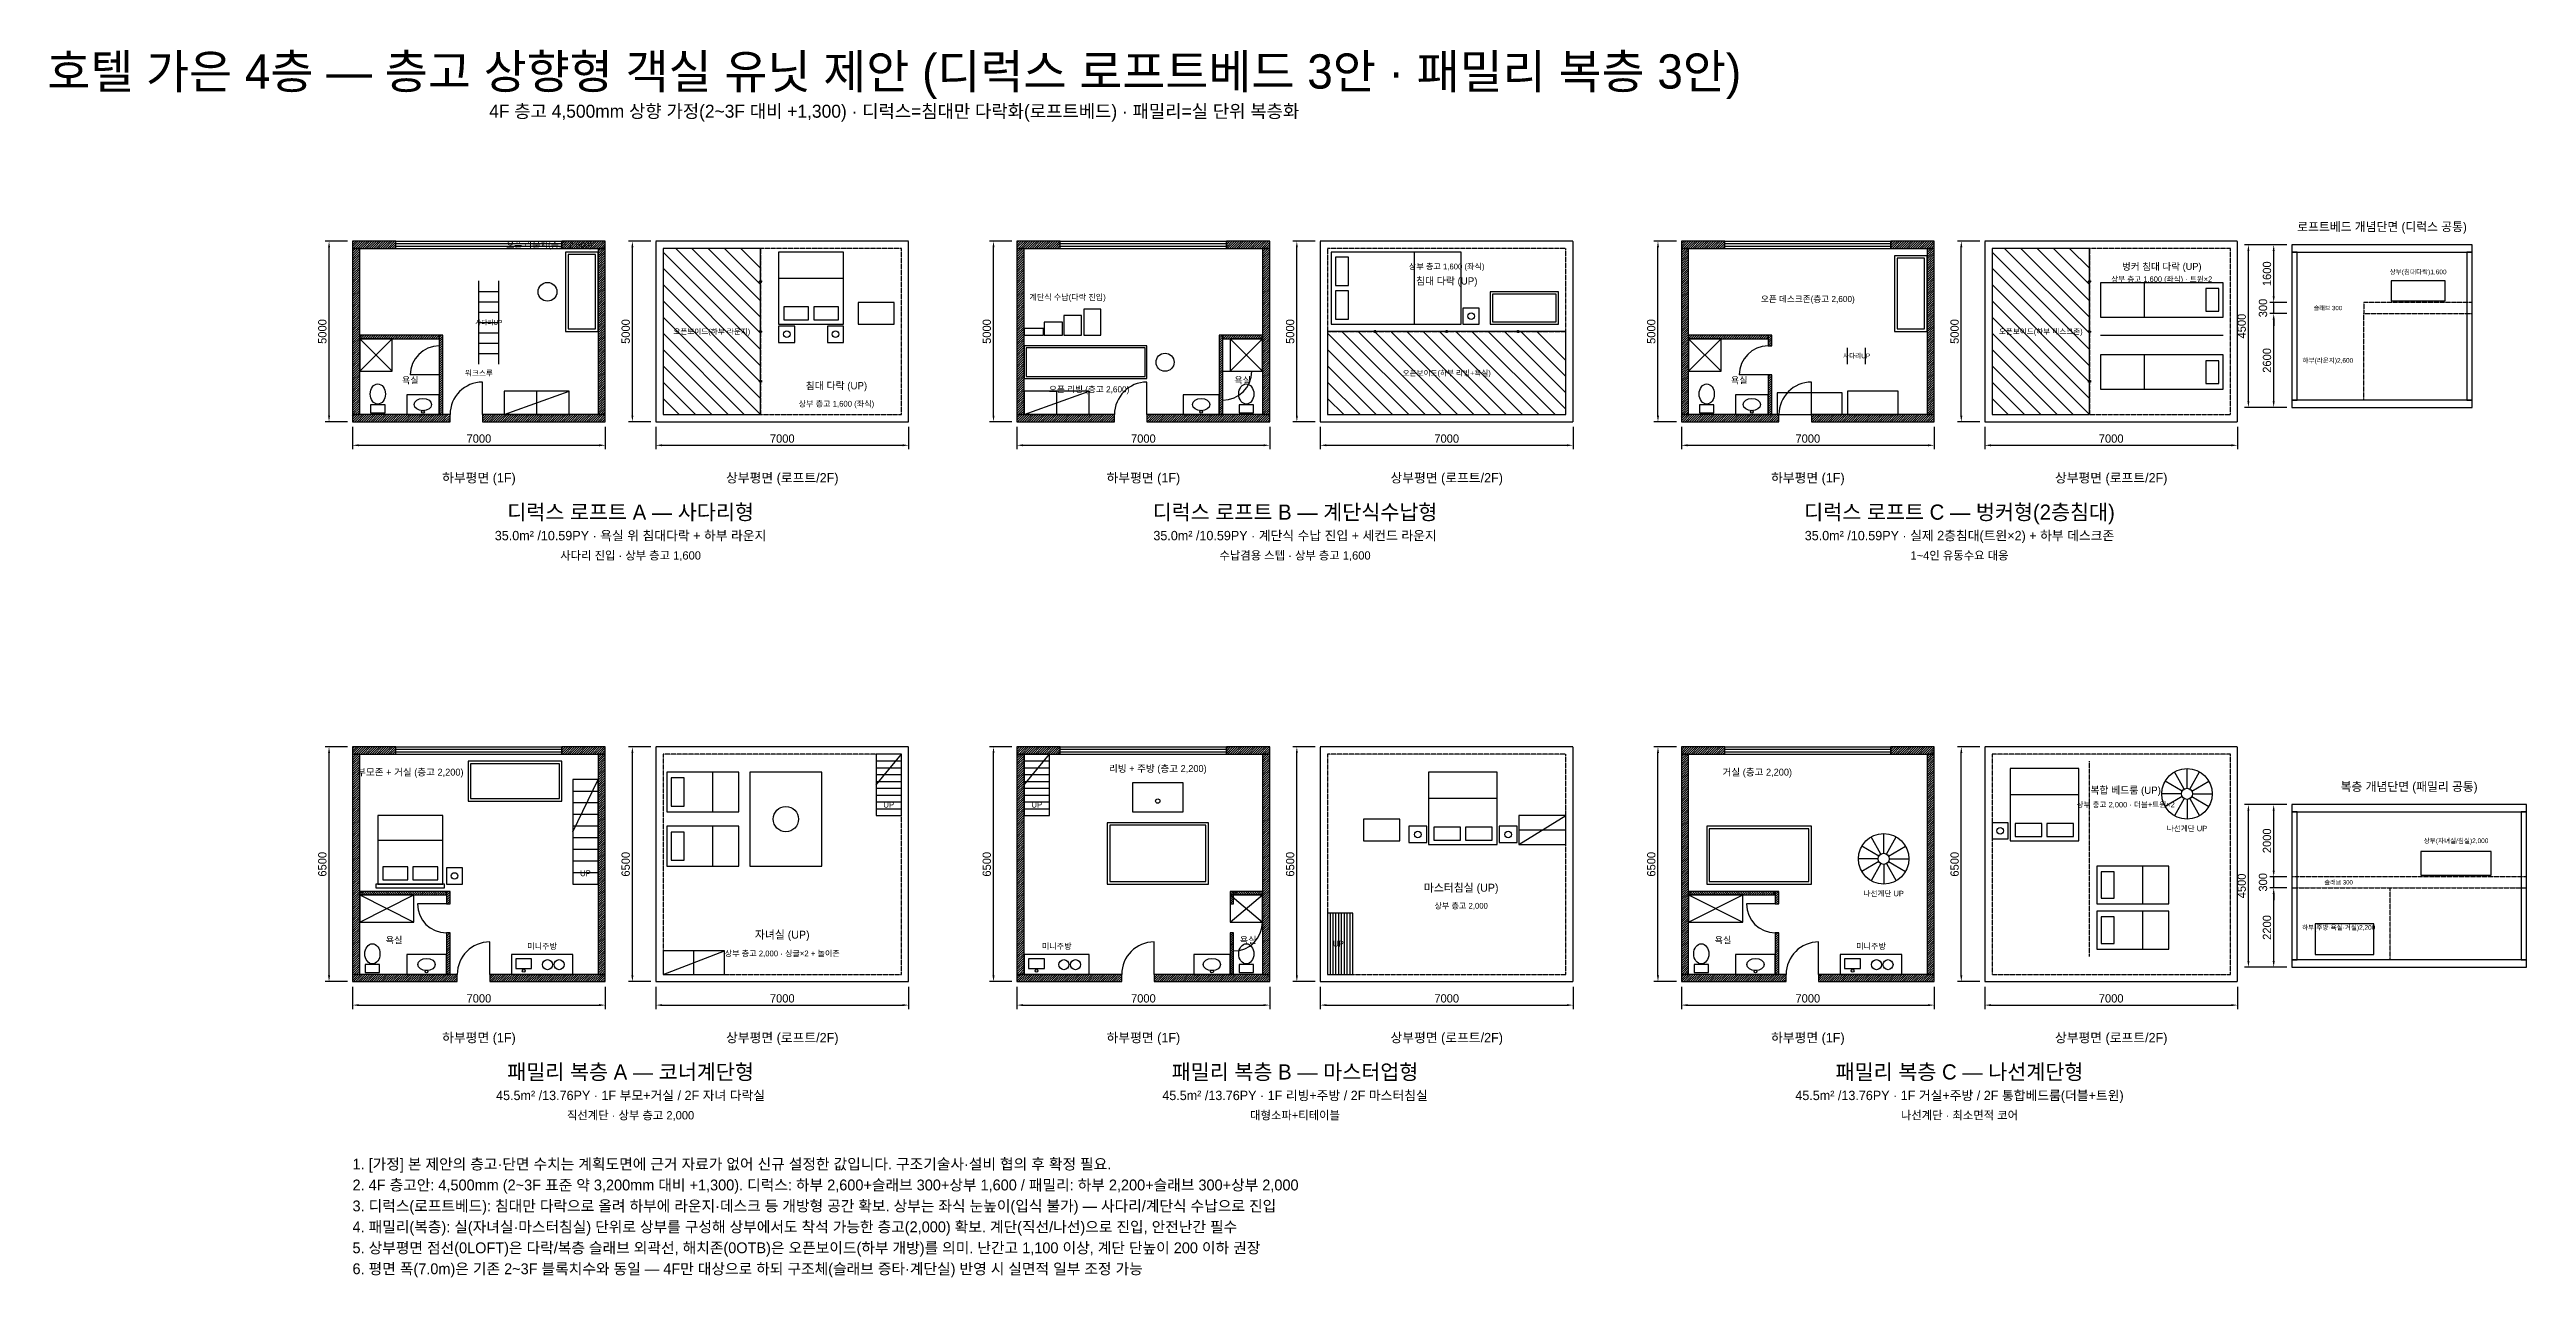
# Model space of a CAD drawing. Header units: millimetres. Extents: x -8390 to 60200, y -23690 to 10307.
import ezdxf
from ezdxf.enums import TextEntityAlignment as Align

# ---------------------------------------------------------------- set-up
doc = ezdxf.new("R2010")
doc.units = ezdxf.units.MM
doc.linetypes.add('DASHDOT', pattern=[3.556, 2.54, -0.508, 0, -0.508])
doc.linetypes.add('DASHED', pattern=[1.524, 1.27, -0.254])
for name, color, linetype in [('0CEN', 9, 'DASHDOT'), ('0CONC', 7, 'Continuous'), ('0LOFT', 6, 'DASHED'), ('0OTB', 9, 'Continuous'), ('0TEXT-1', 7, 'Continuous'), ('0WIN', 4, 'Continuous'), ('DOOR', 2, 'Continuous'), ('FUR', 3, 'Continuous'), ('S-DIM', 1, 'Continuous'), ('STAIR', 2, 'Continuous'), ('TOIL', 5, 'Continuous'), ('해치벽체', 8, 'Continuous')]:
    doc.layers.add(name, color=color, linetype=linetype)
doc.styles.add('KOR', font='Pretendard-Regular.ttf')
doc.dimstyles.new('D100', dxfattribs={"dimtxt": 230, "dimasz": 170, "dimexe": 110, "dimexo": 140, "dimgap": 70, "dimtad": 1, "dimdec": 0, "dimtxsty": 'KOR', "dimcen": 2.5, "dimclrd": 1, "dimclre": 1, "dimclrt": 1, "dimazin": 3, "dimtfac": 1, "dimtmove": 0, "dimatfit": 3})

msp = doc.modelspace()

# ---------------------------------------------------------------- hatches: boundary and pattern name
at = {"layer": '해치벽체'}
h = msp.add_hatch(dxfattribs=at)
h.set_pattern_fill('ANSI31', color=8, scale=14)
h.paths.add_polyline_path([(0, 4800), (1200, 4800), (1200, 5000), (0, 5000)])
h = msp.add_hatch(dxfattribs=at)
h.set_pattern_fill('ANSI31', color=8, scale=14)
h.paths.add_polyline_path([(5800, 4800), (7000, 4800), (7000, 5000), (5800, 5000)])
h = msp.add_hatch(dxfattribs=at)
h.set_pattern_fill('ANSI31', color=8, scale=14)
h.paths.add_polyline_path([(18400, 4800), (19600, 4800), (19600, 5000), (18400, 5000)])
h = msp.add_hatch(dxfattribs=at)
h.set_pattern_fill('ANSI31', color=8, scale=14)
h.paths.add_polyline_path([(24200, 4800), (25400, 4800), (25400, 5000), (24200, 5000)])
h = msp.add_hatch(dxfattribs=at)
h.set_pattern_fill('ANSI31', color=8, scale=14)
h.paths.add_polyline_path([(36800, 4800), (38000, 4800), (38000, 5000), (36800, 5000)])
h = msp.add_hatch(dxfattribs=at)
h.set_pattern_fill('ANSI31', color=8, scale=14)
h.paths.add_polyline_path([(42600, 4800), (43800, 4800), (43800, 5000), (42600, 5000)])
h = msp.add_hatch(dxfattribs=at)
h.set_pattern_fill('ANSI31', color=8, scale=14)
h.paths.add_polyline_path([(0, 200), (200, 200), (200, 4800), (0, 4800)])
h = msp.add_hatch(dxfattribs=at)
h.set_pattern_fill('ANSI31', color=8, scale=14)
h.paths.add_polyline_path([(6800, 200), (7000, 200), (7000, 4800), (6800, 4800)])
h = msp.add_hatch(dxfattribs=at)
h.set_pattern_fill('ANSI31', color=8, scale=14)
h.paths.add_polyline_path([(18400, 200), (18600, 200), (18600, 4800), (18400, 4800)])
h = msp.add_hatch(dxfattribs=at)
h.set_pattern_fill('ANSI31', color=8, scale=14)
h.paths.add_polyline_path([(25200, 200), (25400, 200), (25400, 4800), (25200, 4800)])
h = msp.add_hatch(dxfattribs=at)
h.set_pattern_fill('ANSI31', color=8, scale=14)
h.paths.add_polyline_path([(36800, 200), (37000, 200), (37000, 4800), (36800, 4800)])
h = msp.add_hatch(dxfattribs=at)
h.set_pattern_fill('ANSI31', color=8, scale=14)
h.paths.add_polyline_path([(43600, 200), (43800, 200), (43800, 4800), (43600, 4800)])
h = msp.add_hatch(dxfattribs=at)
h.set_pattern_fill('ANSI31', color=8, scale=14)
h.paths.add_polyline_path([(200, 2300), (2400, 2300), (2400, 2400), (200, 2400)])
h = msp.add_hatch(dxfattribs=at)
h.set_pattern_fill('ANSI31', color=8, scale=14)
h.paths.add_polyline_path([(2400, 200), (2500, 200), (2500, 2400), (2400, 2400)])
h = msp.add_hatch(dxfattribs=at)
h.set_pattern_fill('ANSI31', color=8, scale=14)
h.paths.add_polyline_path([(24000, 200), (24100, 200), (24100, 2400), (24000, 2400)])
h = msp.add_hatch(dxfattribs=at)
h.set_pattern_fill('ANSI31', color=8, scale=14)
h.paths.add_polyline_path([(24100, 2300), (25200, 2300), (25200, 2400), (24100, 2400)])
h = msp.add_hatch(dxfattribs=at)
h.set_pattern_fill('ANSI31', color=8, scale=14)
h.paths.add_polyline_path([(37000, 2300), (39200, 2300), (39200, 2400), (37000, 2400)])
h = msp.add_hatch(dxfattribs=at)
h.set_pattern_fill('ANSI31', color=8, scale=14)
h.paths.add_polyline_path([(39200, 2100), (39300, 2100), (39300, 2400), (39200, 2400)])
h = msp.add_hatch(dxfattribs=at)
h.set_pattern_fill('ANSI31', color=8, scale=14)
h.paths.add_polyline_path([(39200, 200), (39300, 200), (39300, 1300), (39200, 1300)])
h = msp.add_hatch(dxfattribs=at)
h.set_pattern_fill('ANSI31', color=8, scale=14)
h.paths.add_polyline_path([(0, 0), (2700, 0), (2700, 200), (0, 200)])
h = msp.add_hatch(dxfattribs=at)
h.set_pattern_fill('ANSI31', color=8, scale=14)
h.paths.add_polyline_path([(3600, 0), (7000, 0), (7000, 200), (3600, 200)])
h = msp.add_hatch(dxfattribs=at)
h.set_pattern_fill('ANSI31', color=8, scale=14)
h.paths.add_polyline_path([(18400, 0), (21100, 0), (21100, 200), (18400, 200)])
h = msp.add_hatch(dxfattribs=at)
h.set_pattern_fill('ANSI31', color=8, scale=14)
h.paths.add_polyline_path([(22000, 0), (25400, 0), (25400, 200), (22000, 200)])
h = msp.add_hatch(dxfattribs=at)
h.set_pattern_fill('ANSI31', color=8, scale=14)
h.paths.add_polyline_path([(36800, 0), (39500, 0), (39500, 200), (36800, 200)])
h = msp.add_hatch(dxfattribs=at)
h.set_pattern_fill('ANSI31', color=8, scale=14)
h.paths.add_polyline_path([(40400, 0), (43800, 0), (43800, 200), (40400, 200)])
h = msp.add_hatch(dxfattribs=at)
h.set_pattern_fill('ANSI31', color=8, scale=14)
h.paths.add_polyline_path([(0, -9200), (1200, -9200), (1200, -9000), (0, -9000)])
h = msp.add_hatch(dxfattribs=at)
h.set_pattern_fill('ANSI31', color=8, scale=14)
h.paths.add_polyline_path([(0, -15300), (200, -15300), (200, -9200), (0, -9200)])
h = msp.add_hatch(dxfattribs=at)
h.set_pattern_fill('ANSI31', color=8, scale=14)
h.paths.add_polyline_path([(5800, -9200), (7000, -9200), (7000, -9000), (5800, -9000)])
h = msp.add_hatch(dxfattribs=at)
h.set_pattern_fill('ANSI31', color=8, scale=14)
h.paths.add_polyline_path([(6800, -15300), (7000, -15300), (7000, -9200), (6800, -9200)])
h = msp.add_hatch(dxfattribs=at)
h.set_pattern_fill('ANSI31', color=8, scale=14)
h.paths.add_polyline_path([(18400, -9200), (19600, -9200), (19600, -9000), (18400, -9000)])
h = msp.add_hatch(dxfattribs=at)
h.set_pattern_fill('ANSI31', color=8, scale=14)
h.paths.add_polyline_path([(18400, -15300), (18600, -15300), (18600, -9200), (18400, -9200)])
h = msp.add_hatch(dxfattribs=at)
h.set_pattern_fill('ANSI31', color=8, scale=14)
h.paths.add_polyline_path([(24200, -9200), (25400, -9200), (25400, -9000), (24200, -9000)])
h = msp.add_hatch(dxfattribs=at)
h.set_pattern_fill('ANSI31', color=8, scale=14)
h.paths.add_polyline_path([(25200, -15300), (25400, -15300), (25400, -9200), (25200, -9200)])
h = msp.add_hatch(dxfattribs=at)
h.set_pattern_fill('ANSI31', color=8, scale=14)
h.paths.add_polyline_path([(36800, -9200), (38000, -9200), (38000, -9000), (36800, -9000)])
h = msp.add_hatch(dxfattribs=at)
h.set_pattern_fill('ANSI31', color=8, scale=14)
h.paths.add_polyline_path([(36800, -15300), (37000, -15300), (37000, -9200), (36800, -9200)])
h = msp.add_hatch(dxfattribs=at)
h.set_pattern_fill('ANSI31', color=8, scale=14)
h.paths.add_polyline_path([(42600, -9200), (43800, -9200), (43800, -9000), (42600, -9000)])
h = msp.add_hatch(dxfattribs=at)
h.set_pattern_fill('ANSI31', color=8, scale=14)
h.paths.add_polyline_path([(43600, -15300), (43800, -15300), (43800, -9200), (43600, -9200)])
h = msp.add_hatch(dxfattribs=at)
h.set_pattern_fill('ANSI31', color=8, scale=14)
h.paths.add_polyline_path([(200, -13100), (2600, -13100), (2600, -13000), (200, -13000)])
h = msp.add_hatch(dxfattribs=at)
h.set_pattern_fill('ANSI31', color=8, scale=14)
h.paths.add_polyline_path([(2600, -13350), (2700, -13350), (2700, -13000), (2600, -13000)])
h = msp.add_hatch(dxfattribs=at)
h.set_pattern_fill('ANSI31', color=8, scale=14)
h.paths.add_polyline_path([(24300, -13350), (24400, -13350), (24400, -13000), (24300, -13000)])
h = msp.add_hatch(dxfattribs=at)
h.set_pattern_fill('ANSI31', color=8, scale=14)
h.paths.add_polyline_path([(24400, -13100), (25200, -13100), (25200, -13000), (24400, -13000)])
h = msp.add_hatch(dxfattribs=at)
h.set_pattern_fill('ANSI31', color=8, scale=14)
h.paths.add_polyline_path([(37000, -13100), (39400, -13100), (39400, -13000), (37000, -13000)])
h = msp.add_hatch(dxfattribs=at)
h.set_pattern_fill('ANSI31', color=8, scale=14)
h.paths.add_polyline_path([(39400, -13350), (39500, -13350), (39500, -13000), (39400, -13000)])
h = msp.add_hatch(dxfattribs=at)
h.set_pattern_fill('ANSI31', color=8, scale=14)
h.paths.add_polyline_path([(2600, -15300), (2700, -15300), (2700, -14150), (2600, -14150)])
h = msp.add_hatch(dxfattribs=at)
h.set_pattern_fill('ANSI31', color=8, scale=14)
h.paths.add_polyline_path([(24300, -15300), (24400, -15300), (24400, -14150), (24300, -14150)])
h = msp.add_hatch(dxfattribs=at)
h.set_pattern_fill('ANSI31', color=8, scale=14)
h.paths.add_polyline_path([(39400, -15300), (39500, -15300), (39500, -14150), (39400, -14150)])
h = msp.add_hatch(dxfattribs=at)
h.set_pattern_fill('ANSI31', color=8, scale=14)
h.paths.add_polyline_path([(0, -15500), (2900, -15500), (2900, -15300), (0, -15300)])
h = msp.add_hatch(dxfattribs=at)
h.set_pattern_fill('ANSI31', color=8, scale=14)
h.paths.add_polyline_path([(3800, -15500), (7000, -15500), (7000, -15300), (3800, -15300)])
h = msp.add_hatch(dxfattribs=at)
h.set_pattern_fill('ANSI31', color=8, scale=14)
h.paths.add_polyline_path([(18400, -15500), (21300, -15500), (21300, -15300), (18400, -15300)])
h = msp.add_hatch(dxfattribs=at)
h.set_pattern_fill('ANSI31', color=8, scale=14)
h.paths.add_polyline_path([(22200, -15500), (25400, -15500), (25400, -15300), (22200, -15300)])
h = msp.add_hatch(dxfattribs=at)
h.set_pattern_fill('ANSI31', color=8, scale=14)
h.paths.add_polyline_path([(36800, -15500), (39700, -15500), (39700, -15300), (36800, -15300)])
h = msp.add_hatch(dxfattribs=at)
h.set_pattern_fill('ANSI31', color=8, scale=14)
h.paths.add_polyline_path([(40600, -15500), (43800, -15500), (43800, -15300), (40600, -15300)])

# ---------------------------------------------------------------- linework, layer by layer
at = {"layer": '0CEN'}
for points in [[(8400, 0), (15400, 0), (15400, 5000), (8400, 5000)], [(26800, 0), (33800, 0), (33800, 5000), (26800, 5000)], [(45200, 0), (52200, 0), (52200, 5000), (45200, 5000)], [(8400, -15500), (15400, -15500), (15400, -9000), (8400, -9000)], [(26800, -15500), (33800, -15500), (33800, -9000), (26800, -9000)], [(45200, -15500), (52200, -15500), (52200, -9000), (45200, -9000)]]:
    msp.add_lwpolyline(points, close=True, dxfattribs=at)
at = {"layer": '0CONC'}
for points in [[(0, 4800), (1200, 4800), (1200, 5000), (0, 5000)], [(5800, 4800), (7000, 4800), (7000, 5000), (5800, 5000)], [(18400, 4800), (19600, 4800), (19600, 5000), (18400, 5000)], [(24200, 4800), (25400, 4800), (25400, 5000), (24200, 5000)], [(36800, 4800), (38000, 4800), (38000, 5000), (36800, 5000)], [(42600, 4800), (43800, 4800), (43800, 5000), (42600, 5000)], [(53700, 4700), (58700, 4700), (58700, 4900), (53700, 4900)], [(0, 200), (200, 200), (200, 4800), (0, 4800)], [(6800, 200), (7000, 200), (7000, 4800), (6800, 4800)], [(18400, 200), (18600, 200), (18600, 4800), (18400, 4800)], [(25200, 200), (25400, 200), (25400, 4800), (25200, 4800)], [(36800, 200), (37000, 200), (37000, 4800), (36800, 4800)], [(43600, 200), (43800, 200), (43800, 4800), (43600, 4800)], [(53700, 600), (53850, 600), (53850, 4700), (53700, 4700)], [(58550, 600), (58700, 600), (58700, 4700), (58550, 4700)], [(200, 2300), (2400, 2300), (2400, 2400), (200, 2400)], [(2400, 200), (2500, 200), (2500, 2400), (2400, 2400)], [(24000, 200), (24100, 200), (24100, 2400), (24000, 2400)], [(24100, 2300), (25200, 2300), (25200, 2400), (24100, 2400)], [(37000, 2300), (39200, 2300), (39200, 2400), (37000, 2400)], [(39200, 2100), (39300, 2100), (39300, 2400), (39200, 2400)], [(39200, 200), (39300, 200), (39300, 1300), (39200, 1300)], [(0, 0), (2700, 0), (2700, 200), (0, 200)], [(3600, 0), (7000, 0), (7000, 200), (3600, 200)], [(18400, 0), (21100, 0), (21100, 200), (18400, 200)], [(22000, 0), (25400, 0), (25400, 200), (22000, 200)], [(36800, 0), (39500, 0), (39500, 200), (36800, 200)], [(40400, 0), (43800, 0), (43800, 200), (40400, 200)], [(53700, 400), (58700, 400), (58700, 600), (53700, 600)], [(0, -9200), (1200, -9200), (1200, -9000), (0, -9000)], [(0, -15300), (200, -15300), (200, -9200), (0, -9200)], [(5800, -9200), (7000, -9200), (7000, -9000), (5800, -9000)], [(6800, -15300), (7000, -15300), (7000, -9200), (6800, -9200)], [(18400, -9200), (19600, -9200), (19600, -9000), (18400, -9000)], [(18400, -15300), (18600, -15300), (18600, -9200), (18400, -9200)], [(24200, -9200), (25400, -9200), (25400, -9000), (24200, -9000)], [(25200, -15300), (25400, -15300), (25400, -9200), (25200, -9200)], [(36800, -9200), (38000, -9200), (38000, -9000), (36800, -9000)], [(36800, -15300), (37000, -15300), (37000, -9200), (36800, -9200)], [(42600, -9200), (43800, -9200), (43800, -9000), (42600, -9000)], [(43600, -15300), (43800, -15300), (43800, -9200), (43600, -9200)], [(53700, -10800), (60200, -10800), (60200, -10600), (53700, -10600)], [(53700, -14900), (53850, -14900), (53850, -10800), (53700, -10800)], [(60050, -14900), (60200, -14900), (60200, -10800), (60050, -10800)], [(200, -13100), (2600, -13100), (2600, -13000), (200, -13000)], [(2600, -13350), (2700, -13350), (2700, -13000), (2600, -13000)], [(24300, -13350), (24400, -13350), (24400, -13000), (24300, -13000)], [(24400, -13100), (25200, -13100), (25200, -13000), (24400, -13000)], [(37000, -13100), (39400, -13100), (39400, -13000), (37000, -13000)], [(39400, -13350), (39500, -13350), (39500, -13000), (39400, -13000)], [(2600, -15300), (2700, -15300), (2700, -14150), (2600, -14150)], [(24300, -15300), (24400, -15300), (24400, -14150), (24300, -14150)], [(39400, -15300), (39500, -15300), (39500, -14150), (39400, -14150)], [(53700, -15100), (60200, -15100), (60200, -14900), (53700, -14900)], [(0, -15500), (2900, -15500), (2900, -15300), (0, -15300)], [(3800, -15500), (7000, -15500), (7000, -15300), (3800, -15300)], [(18400, -15500), (21300, -15500), (21300, -15300), (18400, -15300)], [(22200, -15500), (25400, -15500), (25400, -15300), (22200, -15300)], [(36800, -15500), (39700, -15500), (39700, -15300), (36800, -15300)], [(40600, -15500), (43800, -15500), (43800, -15300), (40600, -15300)]]:
    msp.add_lwpolyline(points, close=True, dxfattribs=at)
at = {"layer": '0LOFT'}
for p, q in [((11300, 200), (11300, 4800)), ((11300, 4800), (11300, 4800)), ((11300, 4493.3), (11300, 4493.3)), ((11300, 4186.7), (11300, 4186.7)), ((48100, 200), (48100, 4800)), ((48100, 4800), (48100, 4800)), ((48100, 4493.3), (48100, 4493.3)), ((48100, 4186.7), (48100, 4186.7)), ((11300, 3880), (11300, 3880)), ((11300, 3573.3), (11300, 3573.3)), ((48100, 3880), (48100, 3880)), ((48100, 3573.3), (48100, 3573.3)), ((11300, 3266.7), (11300, 3266.7)), ((11300, 2960), (11300, 2960)), ((48100, 3266.7), (48100, 3266.7)), ((48100, 2960), (48100, 2960)), ((55700, 600), (55700, 3000)), ((11300, 2653.3), (11300, 2653.3)), ((11300, 2346.7), (11300, 2346.7)), ((27000, 2500), (33600, 2500)), ((27000, 2500), (27000, 2500)), ((27300, 2500), (27300, 2500)), ((27600, 2500), (27600, 2500)), ((27900, 2500), (27900, 2500)), ((28200, 2500), (28200, 2500)), ((28500, 2500), (28500, 2500)), ((28800, 2500), (28800, 2500)), ((29100, 2500), (29100, 2500)), ((29400, 2500), (29400, 2500)), ((29700, 2500), (29700, 2500)), ((30000, 2500), (30000, 2500)), ((30300, 2500), (30300, 2500)), ((30600, 2500), (30600, 2500)), ((30900, 2500), (30900, 2500)), ((31200, 2500), (31200, 2500)), ((31500, 2500), (31500, 2500)), ((31800, 2500), (31800, 2500)), ((32100, 2500), (32100, 2500)), ((32400, 2500), (32400, 2500)), ((32700, 2500), (32700, 2500)), ((33000, 2500), (33000, 2500)), ((33300, 2500), (33300, 2500)), ((33600, 2500), (33600, 2500)), ((48100, 2653.3), (48100, 2653.3)), ((48100, 2346.7), (48100, 2346.7)), ((11300, 2040), (11300, 2040)), ((11300, 1733.3), (11300, 1733.3)), ((11300, 1426.7), (11300, 1426.7)), ((48100, 2040), (48100, 2040)), ((48100, 1733.3), (48100, 1733.3)), ((48100, 1426.7), (48100, 1426.7)), ((11300, 1120), (11300, 1120)), ((11300, 813.3), (11300, 813.3)), ((48100, 1120), (48100, 1120)), ((48100, 813.3), (48100, 813.3)), ((11300, 506.7), (11300, 506.7)), ((11300, 200), (11300, 200)), ((48100, 506.7), (48100, 506.7)), ((48100, 200), (48100, 200)), ((48100, -14800), (48100, -9400)), ((56430, -14900), (56430, -12900))]:
    msp.add_line(p, q, dxfattribs=at)
at = {"layer": '0LOFT', "lineweight": 30}
for points in [[(11300, 200), (15200, 200), (15200, 4800), (11300, 4800)], [(27000, 2500), (33600, 2500), (33600, 4800), (27000, 4800)], [(48100, 200), (52000, 200), (52000, 4800), (48100, 4800)], [(8600, -15300), (15200, -15300), (15200, -9200), (8600, -9200)], [(27000, -15300), (33600, -15300), (33600, -9200), (27000, -9200)], [(45400, -15300), (52000, -15300), (52000, -9200), (45400, -9200)]]:
    msp.add_lwpolyline(points, close=True, dxfattribs=at)
at = {"layer": '0LOFT'}
for points in [[(55700, 3000), (58700, 3000), (58700, 3300), (55700, 3300)], [(53700, -12900), (60200, -12900), (60200, -12600), (53700, -12600)]]:
    msp.add_lwpolyline(points, close=True, dxfattribs=at)
for centre in [(11300, 3880), (48100, 3880), (11300, 2500), (28320, 2500), (30300, 2500), (32280, 2500), (48100, 2500), (11300, 1120), (48100, 1120)]:
    msp.add_circle(centre, 30, dxfattribs=at)
at = {"layer": '0OTB'}
for p, q in [((11300, 2000), (8600, 4700)), ((11300, 1550), (8600, 4250)), ((11300, 2450), (8950, 4800)), ((11300, 2900), (9400, 4800)), ((11300, 3350), (9850, 4800)), ((11300, 3800), (10300, 4800)), ((11300, 4250), (10750, 4800)), ((48100, 2000), (45400, 4700)), ((48100, 1550), (45400, 4250)), ((48100, 2450), (45750, 4800)), ((48100, 2900), (46200, 4800)), ((48100, 3350), (46650, 4800)), ((48100, 3800), (47100, 4800)), ((48100, 4250), (47550, 4800)), ((11300, 1100), (8600, 3800)), ((48100, 1100), (45400, 3800)), ((11300, 650), (8600, 3350)), ((11300, 200), (8600, 2900)), ((48100, 650), (45400, 3350)), ((48100, 200), (45400, 2900)), ((10850, 200), (8600, 2450)), ((29250, 200), (27000, 2450)), ((29700, 200), (27400, 2500)), ((30150, 200), (27850, 2500)), ((30600, 200), (28300, 2500)), ((31050, 200), (28750, 2500)), ((31500, 200), (29200, 2500)), ((31950, 200), (29650, 2500)), ((32400, 200), (30100, 2500)), ((32850, 200), (30550, 2500)), ((33300, 200), (31000, 2500)), ((33600, 350), (31450, 2500)), ((33600, 800), (31900, 2500)), ((33600, 1250), (32350, 2500)), ((33600, 1700), (32800, 2500)), ((47650, 200), (45400, 2450)), ((10400, 200), (8600, 2000)), ((9950, 200), (8600, 1550)), ((28800, 200), (27000, 2000)), ((28350, 200), (27000, 1550)), ((47200, 200), (45400, 2000)), ((46750, 200), (45400, 1550)), ((9500, 200), (8600, 1100)), ((27900, 200), (27000, 1100)), ((46300, 200), (45400, 1100)), ((9050, 200), (8600, 650)), ((27450, 200), (27000, 650)), ((45850, 200), (45400, 650))]:
    msp.add_line(p, q, dxfattribs=at)
for points in [[(8600, 200), (11300, 200), (11300, 4800), (8600, 4800)], [(45400, 200), (48100, 200), (48100, 4800), (45400, 4800)], [(27000, 200), (33600, 200), (33600, 2500), (27000, 2500)]]:
    msp.add_lwpolyline(points, close=True, dxfattribs=at)
at = {"layer": '0WIN'}
for p, q in [((1200, 5000), (5800, 5000)), ((1200, 4800), (1200, 5000)), ((1200, 4933.3), (5800, 4933.3)), ((1200, 4866.7), (5800, 4866.7)), ((5800, 4800), (5800, 5000)), ((19600, 5000), (24200, 5000)), ((19600, 4800), (19600, 5000)), ((19600, 4933.3), (24200, 4933.3)), ((19600, 4866.7), (24200, 4866.7)), ((24200, 4800), (24200, 5000)), ((38000, 5000), (42600, 5000)), ((38000, 4800), (38000, 5000)), ((38000, 4933.3), (42600, 4933.3)), ((38000, 4866.7), (42600, 4866.7)), ((42600, 4800), (42600, 5000)), ((1200, 4800), (5800, 4800)), ((19600, 4800), (24200, 4800)), ((38000, 4800), (42600, 4800)), ((1200, -9000), (5800, -9000)), ((1200, -9200), (1200, -9000)), ((1200, -9066.7), (5800, -9066.7)), ((1200, -9133.3), (5800, -9133.3)), ((1200, -9200), (5800, -9200)), ((5800, -9200), (5800, -9000)), ((19600, -9000), (24200, -9000)), ((19600, -9200), (19600, -9000)), ((19600, -9066.7), (24200, -9066.7)), ((19600, -9133.3), (24200, -9133.3)), ((19600, -9200), (24200, -9200)), ((24200, -9200), (24200, -9000)), ((38000, -9000), (42600, -9000)), ((38000, -9200), (38000, -9000)), ((38000, -9066.7), (42600, -9066.7)), ((38000, -9133.3), (42600, -9133.3)), ((38000, -9200), (42600, -9200)), ((42600, -9200), (42600, -9000))]:
    msp.add_line(p, q, dxfattribs=at)
at = {"layer": 'DOOR'}
for p, q in [((24100, 1400), (24900, 1400)), ((2400, 1300), (1600, 1300)), ((3600, 200), (3600, 1100)), ((22000, 200), (22000, 1100)), ((39200, 1300), (38400, 1300)), ((40400, 200), (40400, 1100)), ((2600, -13350), (1800, -13350)), ((39400, -13350), (38600, -13350)), ((3800, -15300), (3800, -14400)), ((22200, -15300), (22200, -14400)), ((24400, -13850), (25200, -13850)), ((40600, -15300), (40600, -14400))]:
    msp.add_line(p, q, dxfattribs=at)
for centre, radius, start, end in [((2400, 1300), 800, 90, 180), ((39200, 1300), 800, 90, 180), ((24100, 1400), 800, -90, 0), ((3600, 200), 900, 90, 180), ((22000, 200), 900, 90, 180), ((40400, 200), 900, 90, 180), ((2600, -13350), 800, 180, 270), ((39400, -13350), 800, 180, 270), ((3800, -15300), 900, 90, 180), ((22200, -15300), 900, 90, 180), ((24400, -13850), 800, -90, 0), ((40600, -15300), 900, 90, 180)]:
    msp.add_arc(centre, radius, start, end, dxfattribs=at)
at = {"layer": 'FUR'}
for p, q in [((29404, 2700), (29404, 4700)), ((11800, 3980), (13600, 3980)), ((49624, 2900), (49624, 3850)), ((48400, 2400), (51800, 2400)), ((49624, 900), (49624, 1850)), ((4200, 200), (6000, 850)), ((5100, 200), (5100, 850)), ((18600, 200), (20400, 850)), ((19500, 200), (19500, 850)), ((9980, -10800), (9980, -9700)), ((29800, -10420), (31700, -10420)), ((32300, -11700), (33600, -10900)), ((45900, -10320), (47800, -10320)), ((700, -11584), (2500, -11584)), ((9980, -12300), (9980, -11200)), ((32300, -11300), (33600, -11300)), ((49580, -13350), (49580, -12300)), ((49580, -14600), (49580, -13550)), ((8600, -15300), (10300, -14650)), ((9450, -15300), (9450, -14650))]:
    msp.add_line(p, q, dxfattribs=at)
for points in [[(5900, 2500), (6800, 2500), (6800, 4700), (5900, 4700)], [(5970, 2570), (6730, 2570), (6730, 4630), (5970, 4630)], [(11800, 2700), (13600, 2700), (13600, 4700), (11800, 4700)], [(27100, 2700), (30700, 2700), (30700, 4700), (27100, 4700)], [(27220, 3770), (27580, 3770), (27580, 4560), (27220, 4560)], [(42700, 2500), (43600, 2500), (43600, 4600), (42700, 4600)], [(42770, 2570), (43530, 2570), (43530, 4530), (42770, 4530)], [(27220, 2840), (27580, 2840), (27580, 3630), (27220, 3630)], [(31500, 2700), (33400, 2700), (33400, 3600), (31500, 3600)], [(31570, 2770), (33330, 2770), (33330, 3530), (31570, 3530)], [(48400, 2900), (51800, 2900), (51800, 3850), (48400, 3850)], [(51320, 3060), (51680, 3060), (51680, 3690), (51320, 3690)], [(56450, 3350), (57950, 3350), (57950, 3900), (56450, 3900)], [(11940, 2820), (12630, 2820), (12630, 3180), (11940, 3180)], [(12770, 2820), (13460, 2820), (13460, 3180), (12770, 3180)], [(14000, 2700), (15000, 2700), (15000, 3300), (14000, 3300)], [(19150, 2400), (19660, 2400), (19660, 2760), (19150, 2760)], [(19700, 2400), (20190, 2400), (20190, 2940), (19700, 2940)], [(20250, 2400), (20720, 2400), (20720, 3120), (20250, 3120)], [(30750, 2700), (31200, 2700), (31200, 3150), (30750, 3150)], [(11800, 2200), (12250, 2200), (12250, 2650), (11800, 2650)], [(13150, 2200), (13600, 2200), (13600, 2650), (13150, 2650)], [(18600, 2400), (19130, 2400), (19130, 2580), (18600, 2580)], [(18600, 1200), (22000, 1200), (22000, 2100), (18600, 2100)], [(18650, 1250), (21950, 1250), (21950, 2050), (18650, 2050)], [(48400, 900), (51800, 900), (51800, 1850), (48400, 1850)], [(51320, 1060), (51680, 1060), (51680, 1690), (51320, 1690)], [(4200, 200), (6000, 200), (6000, 850), (4200, 850)], [(18600, 200), (20400, 200), (20400, 850), (18600, 850)], [(39450, 200), (41250, 200), (41250, 800), (39450, 800)], [(41400, 200), (42800, 200), (42800, 850), (41400, 850)], [(3200, -10500), (5800, -10500), (5800, -9400), (3200, -9400)], [(3270, -10430), (5730, -10430), (5730, -9470), (3270, -9470)], [(45900, -11600), (47800, -11600), (47800, -9600), (45900, -9600)], [(8700, -10800), (10700, -10800), (10700, -9700), (8700, -9700)], [(8820, -10640), (9180, -10640), (9180, -9860), (8820, -9860)], [(11000, -12300), (13000, -12300), (13000, -9700), (11000, -9700)], [(21600, -10800), (23000, -10800), (23000, -10000), (21600, -10000)], [(29800, -11700), (31700, -11700), (31700, -9700), (29800, -9700)], [(700, -12800), (2500, -12800), (2500, -10900), (700, -10900)], [(32300, -11700), (33600, -11700), (33600, -10900), (32300, -10900)], [(8700, -12300), (10700, -12300), (10700, -11200), (8700, -11200)], [(8820, -12140), (9180, -12140), (9180, -11360), (8820, -11360)], [(20900, -12800), (23700, -12800), (23700, -11100), (20900, -11100)], [(20970, -12730), (23630, -12730), (23630, -11170), (20970, -11170)], [(28000, -11600), (29000, -11600), (29000, -11000), (28000, -11000)], [(29250, -11650), (29750, -11650), (29750, -11200), (29250, -11200)], [(29940, -11580), (30680, -11580), (30680, -11220), (29940, -11220)], [(30820, -11580), (31560, -11580), (31560, -11220), (30820, -11220)], [(31750, -11650), (32250, -11650), (32250, -11200), (31750, -11200)], [(37500, -12800), (40400, -12800), (40400, -11200), (37500, -11200)], [(37570, -12730), (40330, -12730), (40330, -11270), (37570, -11270)], [(45400, -11550), (45850, -11550), (45850, -11100), (45400, -11100)], [(46040, -11480), (46780, -11480), (46780, -11120), (46040, -11120)], [(46920, -11480), (47660, -11480), (47660, -11120), (46920, -11120)], [(840, -12680), (1530, -12680), (1530, -12320), (840, -12320)], [(1670, -12680), (2360, -12680), (2360, -12320), (1670, -12320)], [(48300, -13350), (50300, -13350), (50300, -12300), (48300, -12300)], [(57275, -12550), (59225, -12550), (59225, -11900), (57275, -11900)], [(650, -12900), (2550, -12900), (2550, -12800), (650, -12800)], [(2600, -12800), (3050, -12800), (3050, -12350), (2600, -12350)], [(48420, -13190), (48780, -13190), (48780, -12460), (48420, -12460)], [(48300, -14600), (50300, -14600), (50300, -13550), (48300, -13550)], [(48420, -14440), (48780, -14440), (48780, -13710), (48420, -13710)], [(54350, -14750), (55975, -14750), (55975, -13900), (54350, -13900)], [(4400, -15300), (6100, -15300), (6100, -14750), (4400, -14750)], [(8600, -15300), (10300, -15300), (10300, -14650), (8600, -14650)], [(18600, -15300), (20400, -15300), (20400, -14750), (18600, -14750)], [(41200, -15300), (42900, -15300), (42900, -14750), (41200, -14750)]]:
    msp.add_lwpolyline(points, close=True, dxfattribs=at)
for centre, radius in [((5400, 3600), 260), ((30975, 2925), 90), ((12025, 2425), 90), ((13375, 2425), 90), ((22500, 1650), 250), ((12000, -11000), 350), ((22300, -10500), 60), ((29500, -11425), 90), ((32000, -11425), 90), ((45625, -11325), 90), ((2825, -12575), 90), ((5400, -15030), 140), ((5720, -15030), 140), ((19700, -15030), 140), ((20020, -15030), 140), ((42200, -15030), 140), ((42520, -15030), 140)]:
    msp.add_circle(centre, radius, dxfattribs=at)
at = {"layer": 'STAIR'}
for p, q in [((3500, 1600), (3500, 3900)), ((3500, 3612.5), (4050, 3612.5)), ((4050, 1600), (4050, 3900)), ((3500, 3325), (4050, 3325)), ((3500, 3037.5), (4050, 3037.5)), ((3500, 2750), (4050, 2750)), ((3500, 2462.5), (4050, 2462.5)), ((3500, 2175), (4050, 2175)), ((3500, 1887.5), (4050, 1887.5)), ((41400, 1600), (41400, 2050)), ((41900, 1600), (41900, 2050)), ((14500, -10050), (15200, -9200)), ((14500, -9388.9), (15200, -9388.9)), ((14500, -9577.8), (15200, -9577.8)), ((18600, -10050), (19300, -9200)), ((18600, -9388.9), (19300, -9388.9)), ((18600, -9577.8), (19300, -9577.8)), ((50800, -10146), (50800, -9600)), ((6100, -11350), (6800, -9900)), ((6100, -10222.2), (6800, -10222.2)), ((14500, -9766.7), (15200, -9766.7)), ((14500, -9955.6), (15200, -9955.6)), ((14500, -10144.4), (15200, -10144.4)), ((18600, -9766.7), (19300, -9766.7)), ((18600, -9955.6), (19300, -9955.6)), ((18600, -10144.4), (19300, -10144.4)), ((50666.6, -10223), (50193.8, -9950)), ((50723, -10166.6), (50450, -9693.8)), ((50877, -10166.6), (51150, -9693.8)), ((50933.4, -10223), (51406.2, -9950)), ((6100, -10544.4), (6800, -10544.4)), ((6100, -10866.7), (6800, -10866.7)), ((14500, -10333.3), (15200, -10333.3)), ((14500, -10522.2), (15200, -10522.2)), ((14500, -10711.1), (15200, -10711.1)), ((18600, -10333.3), (19300, -10333.3)), ((18600, -10522.2), (19300, -10522.2)), ((18600, -10711.1), (19300, -10711.1)), ((50646, -10300), (50100, -10300)), ((50666.6, -10377), (50193.8, -10650)), ((50723, -10433.4), (50450, -10906.2)), ((50800, -10454), (50800, -11000)), ((50877, -10433.4), (51150, -10906.2)), ((50933.4, -10377), (51406.2, -10650)), ((50954, -10300), (51500, -10300)), ((6100, -11188.9), (6800, -11188.9)), ((6100, -11511.1), (6800, -11511.1)), ((42323, -11966.6), (42050, -11493.8)), ((42400, -11946), (42400, -11400)), ((42477, -11966.6), (42750, -11493.8)), ((6100, -11833.3), (6800, -11833.3)), ((6100, -12155.6), (6800, -12155.6)), ((42246, -12100), (41700, -12100)), ((42266.6, -12023), (41793.8, -11750)), ((42266.6, -12177), (41793.8, -12450)), ((42323, -12233.4), (42050, -12706.2)), ((42400, -12254), (42400, -12800)), ((42477, -12233.4), (42750, -12706.2)), ((42533.4, -12023), (43006.2, -11750)), ((42533.4, -12177), (43006.2, -12450)), ((42554, -12100), (43100, -12100)), ((6100, -12477.8), (6800, -12477.8)), ((27077.8, -15300), (27077.8, -13600)), ((27155.6, -15300), (27155.6, -13600)), ((27233.3, -15300), (27233.3, -13600)), ((27311.1, -15300), (27311.1, -13600)), ((27388.9, -15300), (27388.9, -13600)), ((27466.7, -15300), (27466.7, -13600)), ((27544.4, -15300), (27544.4, -13600)), ((27622.2, -15300), (27622.2, -13600))]:
    msp.add_line(p, q, dxfattribs=at)
for points in [[(14500, -10900), (15200, -10900), (15200, -9200), (14500, -9200)], [(18600, -10900), (19300, -10900), (19300, -9200), (18600, -9200)], [(6100, -12800), (6800, -12800), (6800, -9900), (6100, -9900)], [(27000, -15300), (27700, -15300), (27700, -13600), (27000, -13600)]]:
    msp.add_lwpolyline(points, close=True, dxfattribs=at)
for centre, radius in [((50800, -10300), 700), ((50800, -10300), 154), ((42400, -12100), 700), ((42400, -12100), 154)]:
    msp.add_circle(centre, radius, dxfattribs=at)
at = {"layer": 'TOIL'}
for p, q in [((200, 1400), (1100, 2300)), ((200, 2300), (1100, 1400)), ((24300, 1400), (25200, 2300)), ((24300, 2300), (25200, 1400)), ((37000, 1400), (37900, 2300)), ((37000, 2300), (37900, 1400)), ((200, -13850), (1700, -13100)), ((200, -13100), (1700, -13850)), ((24300, -13850), (25200, -13100)), ((24300, -13100), (25200, -13850)), ((37000, -13850), (38500, -13100)), ((37000, -13100), (38500, -13850))]:
    msp.add_line(p, q, dxfattribs=at)
for points in [[(200, 1400), (1100, 1400), (1100, 2300), (200, 2300)], [(24300, 1400), (25200, 1400), (25200, 2300), (24300, 2300)], [(37000, 1400), (37900, 1400), (37900, 2300), (37000, 2300)], [(1500, 200), (2400, 200), (2400, 750), (1500, 750)], [(23000, 200), (24000, 200), (24000, 750), (23000, 750)], [(38300, 200), (39200, 200), (39200, 750), (38300, 750)], [(500, 250), (900, 250), (900, 470), (500, 470)], [(24550, 250), (24950, 250), (24950, 470), (24550, 470)], [(37300, 250), (37700, 250), (37700, 470), (37300, 470)], [(200, -13850), (1700, -13850), (1700, -13100), (200, -13100)], [(24300, -13850), (25200, -13850), (25200, -13100), (24300, -13100)], [(37000, -13850), (38500, -13850), (38500, -13100), (37000, -13100)], [(350, -15250), (750, -15250), (750, -15030), (350, -15030)], [(1500, -15300), (2600, -15300), (2600, -14750), (1500, -14750)], [(4520, -15140), (4960, -15140), (4960, -14870), (4520, -14870)], [(18720, -15140), (19160, -15140), (19160, -14870), (18720, -14870)], [(23300, -15300), (24300, -15300), (24300, -14750), (23300, -14750)], [(24550, -15250), (24950, -15250), (24950, -15030), (24550, -15030)], [(37150, -15250), (37550, -15250), (37550, -15030), (37150, -15030)], [(38300, -15300), (39400, -15300), (39400, -14750), (38300, -14750)], [(41320, -15140), (41760, -15140), (41760, -14870), (41320, -14870)]]:
    msp.add_lwpolyline(points, close=True, dxfattribs=at)
for centre in [(1950, 280), (23500, 280), (38750, 280), (2050, -15220), (4740, -15200), (18940, -15200), (23800, -15220), (38850, -15220), (41540, -15200)]:
    msp.add_circle(centre, 40, dxfattribs=at)
for centre, major_axis, ratio in [((700, 770), (0, 280), 0.75), ((24750, 770), (0, 280), 0.75), ((37500, 770), (0, 280), 0.75), ((1950, 475), (240, 0), 0.7083333), ((23500, 475), (240, 0), 0.7083333), ((38750, 475), (240, 0), 0.7083333), ((550, -14730), (0, 280), 0.75), ((2050, -15025), (240, 0), 0.7083333), ((23800, -15025), (240, 0), 0.7083333), ((24750, -14730), (0, 280), 0.75), ((37350, -14730), (0, 280), 0.75), ((38850, -15025), (240, 0), 0.7083333)]:
    msp.add_ellipse(centre, major_axis=major_axis, ratio=ratio, dxfattribs=at)

# ---------------------------------------------------------------- texts
at = {"layer": '0TEXT-1', "style": 'KOR'}
for s, height, p in [('호텔 가은 4층 — 층고 상향형 객실 유닛 제안 (디럭스 로프트베드 3안 · 패밀리 복층 3안)', 950, (15000, 9700)), ('로프트베드 개념단면 (디럭스 공통)', 240, (56200, 5400)), ('욕실', 180, (1600, 1150)), ('욕실', 180, (24650, 1150)), ('욕실', 180, (38400, 1150)), ('하부평면 (1F)', 260, (3500, -1550)), ('상부평면 (로프트/2F)', 260, (11900, -1550)), ('하부평면 (1F)', 260, (21900, -1550)), ('상부평면 (로프트/2F)', 260, (30300, -1550)), ('하부평면 (1F)', 260, (40300, -1550)), ('상부평면 (로프트/2F)', 260, (48700, -1550)), ('디럭스 로프트 A — 사다리형', 420, (7700, -2500)), ('디럭스 로프트 B — 계단식수납형', 420, (26100, -2500)), ('디럭스 로프트 C — 벙커형(2층침대)', 420, (44500, -2500)), ('복층 개념단면 (패밀리 공통)', 240, (56950, -10100)), ('욕실', 180, (1150, -14350)), ('욕실', 180, (24800, -14350)), ('욕실', 180, (37950, -14350)), ('미니주방', 160, (5250, -14520)), ('미니주방', 160, (19500, -14520)), ('미니주방', 160, (42050, -14520)), ('하부평면 (1F)', 260, (3500, -17050)), ('상부평면 (로프트/2F)', 260, (11900, -17050)), ('하부평면 (1F)', 260, (21900, -17050)), ('상부평면 (로프트/2F)', 260, (30300, -17050)), ('하부평면 (1F)', 260, (40300, -17050)), ('상부평면 (로프트/2F)', 260, (48700, -17050)), ('패밀리 복층 A — 코너계단형', 420, (7700, -18000)), ('패밀리 복층 B — 마스터업형', 420, (26100, -18000)), ('패밀리 복층 C — 나선계단형', 420, (44500, -18000))]:
    msp.add_text(s, height=height, dxfattribs=at).set_placement(p, align=Align.MIDDLE_CENTER)
at = {"layer": '0TEXT-1', "color": 8, "style": 'KOR'}
for s, height, p in [('4F 층고 4,500mm 상향 가정(2~3F 대비 +1,300) · 디럭스=침대만 다락화(로프트베드) · 패밀리=실 단위 복층화', 360, (15000, 8600)), ('상부 층고 1,600 (좌식)', 160, (30300, 4300)), ('상부(침대다락)1,600', 130, (57200, 4150)), ('상부 층고 1,600 (좌식) · 트윈×2', 150, (50100, 3950)), ('슬래브 300', 120, (54700, 3150)), ('하부(라운지)2,600', 130, (54700, 1700)), ('상부 층고 1,600 (좌식)', 160, (13400, 500)), ('35.0m² /10.59PY · 욕실 위 침대다락 + 하부 라운지', 260, (7700, -3150)), ('35.0m² /10.59PY · 계단식 수납 진입 + 세컨드 라운지', 260, (26100, -3150)), ('35.0m² /10.59PY · 실제 2층침대(트윈×2) + 하부 데스크존', 260, (44500, -3150)), ('상부 층고 2,000 · 더블+트윈×2', 150, (49100, -10600)), ('상부(자녀실/침실)2,000', 130, (58250, -11600)), ('슬래브 300', 120, (55000, -12750)), ('상부 층고 2,000', 160, (30700, -13400)), ('하부(주방·욕실·거실)2,200', 130, (55000, -14000)), ('상부 층고 2,000 · 싱글×2 + 놀이존', 160, (11900, -14720)), ('45.5m² /13.76PY · 1F 부모+거실 / 2F 자녀 다락실', 260, (7700, -18650)), ('45.5m² /13.76PY · 1F 리빙+주방 / 2F 마스터침실', 260, (26100, -18650)), ('45.5m² /13.76PY · 1F 거실+주방 / 2F 통합베드룸(더블+트윈)', 260, (44500, -18650))]:
    msp.add_text(s, height=height, dxfattribs=at).set_placement(p, align=Align.MIDDLE_CENTER)
at = {"layer": '0TEXT-1', "color": 9, "style": 'KOR'}
for s, height, p in [('오픈 라운지(층고 2,600)', 170, (5450, 4900)), ('계단식 수납(다락 진입)', 160, (19800, 3450)), ('오픈 데스크존(층고 2,600)', 170, (40300, 3400)), ('사다리UP', 130, (3775, 2750)), ('오픈보이드(하부 라운지)', 150, (9950, 2500)), ('오픈보이드(하부 데스크존)', 150, (46750, 2500)), ('워크스루', 150, (3500, 1350)), ('오픈보이드(하부 리빙+욕실)', 150, (30300, 1350)), ('사다리UP', 130, (41650, 1825)), ('오픈 리빙 (층고 2,600)', 170, (20400, 900)), ('사다리 진입 · 상부 층고 1,600', 230, (7700, -3700)), ('수납겸용 스텝 · 상부 층고 1,600', 230, (26100, -3700)), ('1~4인 유동수요 대응', 230, (44500, -3700)), ('부모존 + 거실 (층고 2,200)', 190, (1600, -9700)), ('리빙 + 주방 (층고 2,200)', 190, (22300, -9600)), ('거실 (층고 2,200)', 190, (38900, -9700)), ('UP', 160, (14850, -10600)), ('UP', 160, (18950, -10600)), ('나선계단 UP', 150, (50800, -11260)), ('UP', 160, (6450, -12500)), ('나선계단 UP', 150, (42400, -13060)), ('UP', 160, (27300, -14450)), ('직선계단 · 상부 층고 2,000', 230, (7700, -19200)), ('대형소파+티테이블', 230, (26100, -19200)), ('나선계단 · 최소면적 코어', 230, (44500, -19200))]:
    msp.add_text(s, height=height, dxfattribs=at).set_placement(p, align=Align.MIDDLE_CENTER)
at = {"layer": '0TEXT-1', "color": 6, "style": 'KOR'}
for s, height, p in [('벙커 침대 다락 (UP)', 190, (50100, 4300)), ('침대 다락 (UP)', 200, (30300, 3900)), ('침대 다락 (UP)', 200, (13400, 1000)), ('복합 베드룸 (UP)', 200, (49100, -10200)), ('마스터침실 (UP)', 220, (30700, -12900)), ('자녀실 (UP)', 220, (11900, -14200))]:
    msp.add_text(s, height=height, dxfattribs=at).set_placement(p, align=Align.MIDDLE_CENTER)
at = {"layer": '0TEXT-1', "color": 8, "style": 'KOR'}
for s, p in [('1. [가정] 본 제안의 층고·단면 수치는 계획도면에 근거 자료가 없어 신규 설정한 값입니다. 구조기술사·설비 협의 후 확정 필요.', (0, -20700)), ('2. 4F 층고안: 4,500mm (2~3F 표준 약 3,200mm 대비 +1,300). 디럭스: 하부 2,600+슬래브 300+상부 1,600 / 패밀리: 하부 2,200+슬래브 300+상부 2,000', (0, -21280)), ('3. 디럭스(로프트베드): 침대만 다락으로 올려 하부에 라운지·데스크 등 개방형 공간 확보. 상부는 좌식 눈높이(입식 불가) — 사다리/계단식 수납으로 진입', (0, -21860)), ('4. 패밀리(복층): 실(자녀실·마스터침실) 단위로 상부를 구성해 상부에서도 착석 가능한 층고(2,000) 확보. 계단(직선/나선)으로 진입, 안전난간 필수', (0, -22440)), ('5. 상부평면 점선(0LOFT)은 다락/복층 슬래브 외곽선, 해치존(0OTB)은 오픈보이드(하부 개방)를 의미. 난간고 1,100 이상, 계단 단높이 200 이하 권장', (0, -23020)), ('6. 평면 폭(7.0m)은 기존 2~3F 블록치수와 동일 — 4F만 대상으로 하되 구조체(슬래브 증타·계단실) 반영 시 실면적 일부 조정 가능', (0, -23600))]:
    msp.add_text(s, height=300, dxfattribs=at).set_placement(p)

# ---------------------------------------------------------------- dimensions: what is measured, and where the dimension line sits
at = {"layer": 'S-DIM'}
for base, p1, p2 in [((-650, 0), (0, 0), (0, 5000)), ((7750, 0), (8400, 0), (8400, 5000)), ((17750, 0), (18400, 0), (18400, 5000)), ((26150, 0), (26800, 0), (26800, 5000)), ((36150, 0), (36800, 0), (36800, 5000)), ((44550, 0), (45200, 0), (45200, 5000)), ((52500, 400), (53700, 400), (53700, 4900)), ((53200, 3300), (53700, 3300), (53700, 4900)), ((53200, 3000), (53700, 3000), (53700, 3300)), ((53200, 400), (53700, 400), (53700, 3000)), ((-650, -15500), (0, -15500), (0, -9000)), ((7750, -15500), (8400, -15500), (8400, -9000)), ((17750, -15500), (18400, -15500), (18400, -9000)), ((26150, -15500), (26800, -15500), (26800, -9000)), ((36150, -15500), (36800, -15500), (36800, -9000)), ((44550, -15500), (45200, -15500), (45200, -9000)), ((52500, -15100), (53700, -15100), (53700, -10600)), ((53200, -12600), (53700, -12600), (53700, -10600)), ((53200, -12900), (53700, -12900), (53700, -12600)), ((53200, -15100), (53700, -15100), (53700, -12900))]:
    msp.add_linear_dim(base=base, p1=p1, p2=p2, angle=90, dimstyle='D100', dxfattribs=at).render()
for base, p1, p2 in [((0, -650), (0, 0), (7000, 0)), ((8400, -650), (8400, 0), (15400, 0)), ((18400, -650), (18400, 0), (25400, 0)), ((26800, -650), (26800, 0), (33800, 0)), ((36800, -650), (36800, 0), (43800, 0)), ((45200, -650), (45200, 0), (52200, 0)), ((0, -16150), (0, -15500), (7000, -15500)), ((8400, -16150), (8400, -15500), (15400, -15500)), ((18400, -16150), (18400, -15500), (25400, -15500)), ((26800, -16150), (26800, -15500), (33800, -15500)), ((36800, -16150), (36800, -15500), (43800, -15500)), ((45200, -16150), (45200, -15500), (52200, -15500))]:
    msp.add_linear_dim(base=base, p1=p1, p2=p2, dimstyle='D100', dxfattribs=at).render()

doc.saveas('drawing.dxf')
